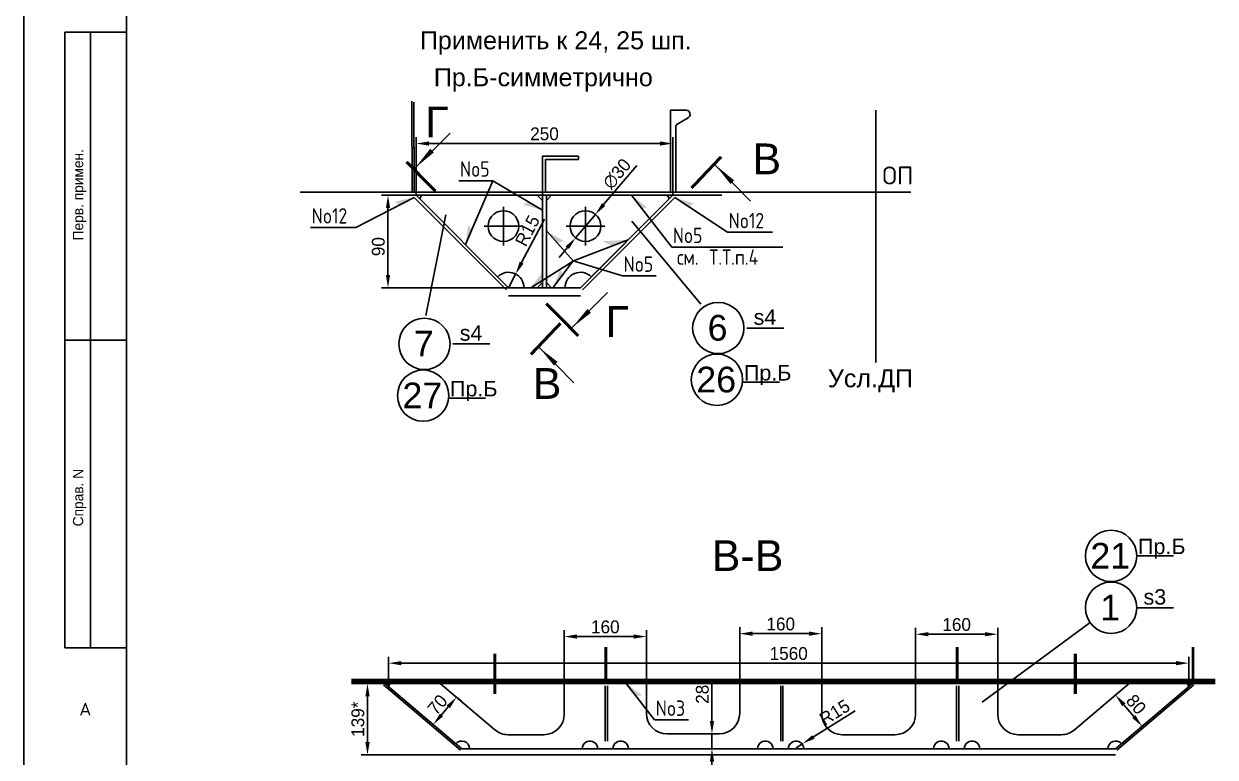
# Model space of a CAD drawing. Header units: millimetres. Extents: x -251843 to -243433, y -86292 to -80352.
# Drawn here: x -251843 to -249520, y -84785 to -83356 of the extents above; entities that cross this region are included whole.
import ezdxf
from ezdxf.enums import TextEntityAlignment as Align
from ezdxf.lldxf.tags import DXFTag

# ---------------------------------------------------------------- set-up
doc = ezdxf.new("R2010")
doc.units = ezdxf.units.MM
for name, color, linetype in [('21-ITEMNO', 7, 'Continuous'), ('Format', 7, 'Continuous'), ('pen_025', 1, 'Continuous'), ('pen_035', 1, 'Continuous'), ('pen_070', 1, 'Continuous')]:
    doc.layers.add(name, color=color, linetype=linetype)
doc.styles.add('2_5', font='txt.shx', dxfattribs={"height": 2.5})
doc.styles.add('3.5', font='txt.shx', dxfattribs={"height": 3.5})
doc.styles.add('style5', font='arial.ttf', dxfattribs={"height": 3})
tags = doc.linetypes.add('DASH2', pattern=[520, 450, -30, 10, -30]).pattern_tags.tags
tags[10:11] = [DXFTag(74, 4), DXFTag(75, 0), DXFTag(340, '0'), DXFTag(46, 1.0), DXFTag(50, 0.0), DXFTag(44, 0.0), DXFTag(45, 0.0)]
tags[8:9] = [DXFTag(74, 4), DXFTag(75, 0), DXFTag(340, '0'), DXFTag(46, 1.0), DXFTag(50, 0.0), DXFTag(44, 0.0), DXFTag(45, 0.0)]
tags[6:7] = [DXFTag(74, 4), DXFTag(75, 0), DXFTag(340, '0'), DXFTag(46, 1.0), DXFTag(50, 0.0), DXFTag(44, 0.0), DXFTag(45, 0.0)]
tags[4:5] = [DXFTag(74, 4), DXFTag(75, 0), DXFTag(340, '0'), DXFTag(46, 1.0), DXFTag(50, 0.0), DXFTag(44, 0.0), DXFTag(45, 0.0)]
tags = doc.linetypes.add('DASH5', pattern=[90, 40, -20, 10, -20]).pattern_tags.tags
tags[10:11] = [DXFTag(74, 4), DXFTag(75, 0), DXFTag(340, '0'), DXFTag(46, 1.0), DXFTag(50, 0.0), DXFTag(44, 0.0), DXFTag(45, 0.0)]
tags[8:9] = [DXFTag(74, 4), DXFTag(75, 0), DXFTag(340, '0'), DXFTag(46, 1.0), DXFTag(50, 0.0), DXFTag(44, 0.0), DXFTag(45, 0.0)]
tags[6:7] = [DXFTag(74, 4), DXFTag(75, 0), DXFTag(340, '0'), DXFTag(46, 1.0), DXFTag(50, 0.0), DXFTag(44, 0.0), DXFTag(45, 0.0)]
tags[4:5] = [DXFTag(74, 4), DXFTag(75, 0), DXFTag(340, '0'), DXFTag(46, 1.0), DXFTag(50, 0.0), DXFTag(44, 0.0), DXFTag(45, 0.0)]
tags = doc.linetypes.add('DASH6', pattern=[10, 5, -5]).pattern_tags.tags
tags[6:7] = [DXFTag(74, 4), DXFTag(75, 0), DXFTag(340, '0'), DXFTag(46, 1.0), DXFTag(50, 0.0), DXFTag(44, 0.0), DXFTag(45, 0.0)]
tags[4:5] = [DXFTag(74, 4), DXFTag(75, 0), DXFTag(340, '0'), DXFTag(46, 1.0), DXFTag(50, 0.0), DXFTag(44, 0.0), DXFTag(45, 0.0)]
doc.dimstyles.new('EAG_DIM_J-8_F-1_N-21_A-16-00_S-0-0_T-0', dxfattribs={"dimtxt": 0.1, "dimasz": 30, "dimexe": 0.18, "dimexo": 0, "dimgap": 0.1, "dimtad": 1, "dimdec": 0, "dimdsep": 46, "dimtxsty": 'Standard', "dimblk1": 'NONE', "dimblk2": 'NONE', "dimsah": 1, "dimcen": 0.09, "dimse1": 1, "dimse2": 1, "dimclrt": 4, "dimadec": 0, "dimazin": 3, "dimtfac": 1, "dimtdec": 4, "dimtix": 1, "dimtofl": 0, "dimtmove": 0, "dimatfit": 1, "dimfxl": 1, "dimtolj": 1, "dimtzin": 0, "dimarcsym": 0})
doc.dimstyles.new('ISO-10', dxfattribs={"dimscale": 10, "dimtxt": 2.5, "dimasz": 2.5, "dimexe": 1.25, "dimexo": 0, "dimtad": 1, "dimdec": 0, "dimtxsty": 'Standard', "dimcen": 2.5, "dimclrd": 7, "dimclre": 7, "dimclrt": 4, "dimadec": 0, "dimazin": 0, "dimtfac": 1, "dimtdec": 0, "dimtmove": 0, "dimatfit": 3, "dimfxl": 1, "dimarcsym": 0})
doc.dimstyles.new('ISO-10(5)', dxfattribs={"dimscale": 10, "dimtxt": 2.5, "dimasz": 2.5, "dimexe": 1.25, "dimexo": 0, "dimtad": 1, "dimdec": 0, "dimlfac": 0.5, "dimtxsty": 'Standard', "dimcen": 2.5, "dimclrd": 7, "dimclre": 7, "dimclrt": 4, "dimadec": 0, "dimazin": 0, "dimtfac": 1, "dimtdec": 0, "dimtmove": 0, "dimatfit": 3, "dimfxl": 1, "dimarcsym": 0})

# ---------------------------------------------------------------- blocks, each defined once
blk = doc.blocks.new('*D82')
at = {"layer": '21-ITEMNO', "color": 0, "linetype": 'Continuous', "lineweight": -2}
blk.add_line((-249974.5, -84677.6), (-249764.3, -84522.5), dxfattribs=at)
at = {"layer": 'Defpoints', "color": 0, "linetype": 'Continuous'}
for p in [(-249764.3, -84522.5), (-249764.3, -84522.5), (-249974.5, -84677.6)]:
    blk.add_point(p, dxfattribs=at)
blk = doc.blocks.new('_NONE')
blk = doc.blocks.new('*D106')
at = {"color": 7, "lineweight": -2}
for p, q in [((-251063.5, -83690), (-251145.7, -83690)), ((-251133.2, -83715), (-251133.2, -83845)), ((-250898.1, -83870), (-251145.7, -83870))]:
    blk.add_line(p, q, dxfattribs=at)
at = {"color": 7}
for points in [[(-251137.4, -83715), (-251129.1, -83715), (-251133.2, -83690)], [(-251137.4, -83845), (-251129.1, -83845), (-251133.2, -83870)]]:
    blk.add_solid(points, dxfattribs=at)
at = {"layer": 'Defpoints', "color": 0}
for p in [(-251063.5, -83690), (-251133.2, -83870), (-250898.1, -83870)]:
    blk.add_point(p, dxfattribs=at)
at = {"color": 4, "insert": (-251152, -83790), "char_height": 25, "attachment_point": 5, "rotation": 90}
blk.add_mtext('90', dxfattribs=at)
blk = doc.blocks.new('*D113')
at = {"color": 7, "lineweight": -2}
for p, q in [((-250648.3, -83631.7), (-250712.8, -83708.1)), ((-250767.4, -83772.8), (-250728.9, -83727.2)), ((-250783.5, -83791.9), (-250799.6, -83811))]:
    blk.add_line(p, q, dxfattribs=at)
at = {"color": 7}
for points in [[(-250716, -83705.4), (-250709.6, -83710.8), (-250728.9, -83727.2)], [(-250786.7, -83789.2), (-250780.3, -83794.5), (-250767.4, -83772.8)]]:
    blk.add_solid(points, dxfattribs=at)
at = {"layer": 'Defpoints', "color": 0}
for p in [(-250728.9, -83727.2), (-250767.4, -83772.8)]:
    blk.add_point(p, dxfattribs=at)
at = {"color": 4, "insert": (-250686.8, -83648.2), "char_height": 25, "attachment_point": 5, "rotation": 49.8404}
blk.add_mtext('∅30', dxfattribs=at)
blk = doc.blocks.new('*D114')
at = {"color": 7, "lineweight": -2}
for p, q in [((-250828.3, -83736.3), (-250872.7, -83821.2)), ((-250898.1, -83870), (-250884.3, -83843.4))]:
    blk.add_line(p, q, dxfattribs=at)
at = {"color": 7}
blk.add_solid([(-250876.4, -83819.3), (-250869, -83823.1), (-250884.3, -83843.4)], dxfattribs=at)
at = {"layer": 'Defpoints', "color": 0}
for p in [(-250884.3, -83843.4), (-250898.1, -83870)]:
    blk.add_point(p, dxfattribs=at)
at = {"color": 4, "insert": (-250861.3, -83759), "char_height": 25, "attachment_point": 5, "rotation": 62.421}
blk.add_mtext('R15', dxfattribs=at)
blk = doc.blocks.new('*D105')
at = {"color": 7, "lineweight": -2}
for p, q in [((-251078.1, -83690), (-251078.1, -83576.6)), ((-251053.1, -83589.1), (-250603.1, -83589.1)), ((-250578.1, -83690), (-250578.1, -83576.6))]:
    blk.add_line(p, q, dxfattribs=at)
at = {"color": 7}
for points in [[(-251053.1, -83584.9), (-251053.1, -83593.3), (-251078.1, -83589.1)], [(-250603.1, -83584.9), (-250603.1, -83593.3), (-250578.1, -83589.1)]]:
    blk.add_solid(points, dxfattribs=at)
at = {"layer": 'Defpoints', "color": 0}
for p in [(-250578.1, -83589.1), (-251078.1, -83690), (-250578.1, -83690)]:
    blk.add_point(p, dxfattribs=at)
at = {"color": 4, "insert": (-250828.1, -83570.3), "char_height": 25, "attachment_point": 5}
blk.add_mtext('250', dxfattribs=at)
blk = doc.blocks.new('*D98')
at = {"color": 7, "lineweight": -2}
for p, q in [((-251139.2, -84641.1), (-251185.7, -84641.1)), ((-251173.2, -84755.3), (-251173.2, -84666.1)), ((-250989.4, -84780.3), (-251185.7, -84780.3))]:
    blk.add_line(p, q, dxfattribs=at)
at = {"color": 7}
for points in [[(-251177.3, -84666.1), (-251169, -84666.1), (-251173.2, -84641.1)], [(-251177.3, -84755.3), (-251169, -84755.3), (-251173.2, -84780.3)]]:
    blk.add_solid(points, dxfattribs=at)
at = {"layer": 'Defpoints', "color": 0}
for p in [(-251173.2, -84641.1), (-251139.2, -84641.1), (-250989.4, -84780.3)]:
    blk.add_point(p, dxfattribs=at)
at = {"color": 4, "insert": (-251191.9, -84710.7), "char_height": 25, "attachment_point": 5, "rotation": 90}
blk.add_mtext('139*', dxfattribs=at)
blk = doc.blocks.new('*D102')
at = {"color": 7, "lineweight": -2}
for p, q in [((-250789.5, -84640.9), (-250789.5, -84537.2)), ((-250629.5, -84640.9), (-250629.5, -84537.2)), ((-250764.5, -84549.7), (-250654.5, -84549.7))]:
    blk.add_line(p, q, dxfattribs=at)
at = {"color": 7}
for points in [[(-250764.5, -84545.5), (-250764.5, -84553.8), (-250789.5, -84549.7)], [(-250654.5, -84545.5), (-250654.5, -84553.8), (-250629.5, -84549.7)]]:
    blk.add_solid(points, dxfattribs=at)
at = {"layer": 'Defpoints', "color": 0}
for p in [(-250629.5, -84549.7), (-250789.5, -84640.9), (-250629.5, -84640.9)]:
    blk.add_point(p, dxfattribs=at)
at = {"color": 4, "insert": (-250709.5, -84530.9), "char_height": 25, "attachment_point": 5}
blk.add_mtext('160', dxfattribs=at)
blk = doc.blocks.new('*D103')
at = {"color": 7, "lineweight": -2}
for p, q in [((-250447.5, -84640.9), (-250447.5, -84531.5)), ((-250422.5, -84544), (-250312.5, -84544)), ((-250287.5, -84640.9), (-250287.5, -84531.5))]:
    blk.add_line(p, q, dxfattribs=at)
at = {"color": 7}
for points in [[(-250422.5, -84539.9), (-250422.5, -84548.2), (-250447.5, -84544)], [(-250312.5, -84539.9), (-250312.5, -84548.2), (-250287.5, -84544)]]:
    blk.add_solid(points, dxfattribs=at)
at = {"layer": 'Defpoints', "color": 0}
for p in [(-250287.5, -84544), (-250447.5, -84640.9), (-250287.5, -84640.9)]:
    blk.add_point(p, dxfattribs=at)
at = {"color": 4, "insert": (-250367.5, -84525.3), "char_height": 25, "attachment_point": 5}
blk.add_mtext('160', dxfattribs=at)
blk = doc.blocks.new('*D104')
at = {"color": 7, "lineweight": -2}
for p, q in [((-250104.5, -84640.9), (-250104.5, -84532.6)), ((-250079.5, -84545.1), (-249969.5, -84545.1)), ((-249944.5, -84640.9), (-249944.5, -84532.6))]:
    blk.add_line(p, q, dxfattribs=at)
at = {"color": 7}
for points in [[(-250079.5, -84540.9), (-250079.5, -84549.2), (-250104.5, -84545.1)], [(-249969.5, -84540.9), (-249969.5, -84549.2), (-249944.5, -84545.1)]]:
    blk.add_solid(points, dxfattribs=at)
at = {"layer": 'Defpoints', "color": 0}
for p in [(-249944.5, -84545.1), (-250104.5, -84640.9), (-249944.5, -84640.9)]:
    blk.add_point(p, dxfattribs=at)
at = {"color": 4, "insert": (-250024.5, -84526.3), "char_height": 25, "attachment_point": 5}
blk.add_mtext('160', dxfattribs=at)
blk = doc.blocks.new('*D84')
at = {"color": 7, "lineweight": -2}
for p, q in [((-249717, -84665.4), (-249705.2, -84655.4)), ((-249698.6, -84682.5), (-249679.2, -84705.4)), ((-249665.2, -84726.4), (-249653.5, -84716.4))]:
    blk.add_line(p, q, dxfattribs=at)
at = {"color": 7}
for points in [[(-249695.4, -84679.8), (-249701.8, -84685.2), (-249714.8, -84663.5)], [(-249676, -84702.7), (-249682.4, -84708.1), (-249663, -84724.5)]]:
    blk.add_solid(points, dxfattribs=at)
at = {"layer": 'Defpoints', "color": 0}
for p in [(-249717, -84665.4), (-249665.2, -84726.4), (-249663, -84724.5)]:
    blk.add_point(p, dxfattribs=at)
at = {"color": 4, "insert": (-249674.6, -84681.8), "char_height": 25, "attachment_point": 5, "rotation": 310.3156}
blk.add_mtext('80', dxfattribs=at)
blk = doc.blocks.new('*D85')
at = {"color": 7, "lineweight": -2}
for p, q in [((-251001.4, -84666.2), (-250990.1, -84675.8)), ((-251028.7, -84702.1), (-251015.8, -84686.8)), ((-251046.7, -84719.6), (-251035.4, -84729.2))]:
    blk.add_line(p, q, dxfattribs=at)
at = {"color": 7}
for points in [[(-251019, -84684.1), (-251012.6, -84689.5), (-250999.6, -84667.7)], [(-251031.9, -84699.4), (-251025.6, -84704.8), (-251044.9, -84721.1)]]:
    blk.add_solid(points, dxfattribs=at)
at = {"layer": 'Defpoints', "color": 0}
for p in [(-251001.4, -84666.2), (-250999.6, -84667.7), (-251046.7, -84719.6)]:
    blk.add_point(p, dxfattribs=at)
at = {"color": 4, "insert": (-251036.6, -84682.3), "char_height": 25, "attachment_point": 5, "rotation": 49.6845}
blk.add_mtext('70', dxfattribs=at)
blk = doc.blocks.new('*D86')
at = {"color": 7, "lineweight": -2}
for p, q in [((-250501.6, -84714.2), (-250501.6, -84635.1)), ((-250506.7, -84739.2), (-250489.1, -84739.2)), ((-250501.6, -84768.2), (-250501.6, -84739.2)), ((-250506.7, -84768.2), (-250489.1, -84768.2)), ((-250501.6, -84793.2), (-250501.6, -84818.2))]:
    blk.add_line(p, q, dxfattribs=at)
at = {"color": 7}
for points in [[(-250505.7, -84714.2), (-250497.4, -84714.2), (-250501.6, -84739.2)], [(-250505.7, -84793.2), (-250497.4, -84793.2), (-250501.6, -84768.2)]]:
    blk.add_solid(points, dxfattribs=at)
at = {"layer": 'Defpoints', "color": 0}
for p in [(-250506.7, -84739.2), (-250506.7, -84768.2), (-250501.6, -84768.2)]:
    blk.add_point(p, dxfattribs=at)
at = {"color": 4, "insert": (-250520.3, -84662.1), "char_height": 25, "attachment_point": 5, "rotation": 90}
blk.add_mtext('28', dxfattribs=at)
blk = doc.blocks.new('*D87')
at = {"color": 7, "lineweight": -2}
for p, q in [((-250222.3, -84694.6), (-250303.7, -84745.2)), ((-250337.6, -84766.3), (-250325, -84758.4))]:
    blk.add_line(p, q, dxfattribs=at)
at = {"color": 7}
blk.add_solid([(-250305.9, -84741.7), (-250301.5, -84748.8), (-250325, -84758.4)], dxfattribs=at)
at = {"layer": 'Defpoints', "color": 0}
for p in [(-250337.6, -84766.3), (-250325, -84758.4)]:
    blk.add_point(p, dxfattribs=at)
at = {"color": 4, "insert": (-250262.3, -84697.4), "char_height": 25, "attachment_point": 5, "rotation": 31.8675}
blk.add_mtext('R15', dxfattribs=at)
blk = doc.blocks.new('*D709')
at = {"color": 7, "lineweight": -2}
for p, q in [((-251131.9, -84647.3), (-251131.9, -84589)), ((-249572.1, -84647.3), (-249572.1, -84589)), ((-251106.9, -84601.5), (-249597.1, -84601.5))]:
    blk.add_line(p, q, dxfattribs=at)
at = {"color": 7}
for points in [[(-251106.9, -84597.4), (-251106.9, -84605.7), (-251131.9, -84601.5)], [(-249597.1, -84597.4), (-249597.1, -84605.7), (-249572.1, -84601.5)]]:
    blk.add_solid(points, dxfattribs=at)
at = {"layer": 'Defpoints', "color": 0}
for p in [(-249572.1, -84601.5), (-251131.9, -84647.3), (-249572.1, -84647.3)]:
    blk.add_point(p, dxfattribs=at)
at = {"color": 4, "insert": (-250352, -84582.8), "char_height": 25, "attachment_point": 5}
blk.add_mtext('1560', dxfattribs=at)

msp = doc.modelspace()

# ---------------------------------------------------------------- linework, layer by layer
at = {"color": 0}
for p, q in [((-251059.2, -83924.1), (-251020.5, -83728.3)), ((-250523.2, -83902.1), (-250658.1, -83740.4)), ((-250772, -83817.8), (-250676.1, -83846.8))]:
    msp.add_line(p, q, dxfattribs=at)
at = {"color": 2}
for p, q in [((-250433.7, -83948.5), (-250361.7, -83948.5)), ((-251006.6, -83979.4), (-250934.6, -83979.4)), ((-250441.9, -84054.3), (-250370, -84054.3)), ((-251014.9, -84085.2), (-250942.9, -84085.2)), ((-249673.5, -84392.6), (-249601.6, -84392.6)), ((-249673.5, -84493.6), (-249601.6, -84493.6))]:
    msp.add_line(p, q, dxfattribs=at)
for points in [[(-251080.3, -83636.6, 0, 10, 0), (-251047.3, -83602.8, 10, 10, 0)], [(-250494.9, -83630.9, 0, 10, 0), (-250462, -83664.4, 10, 10, 0)], [(-250774.1, -83947.5, 0, 10, 0), (-250740.9, -83915.1, 10, 10, 0)], [(-250837.7, -83987.3, 0, 10, 0), (-250806.1, -84018, 10, 10, 0)]]:
    msp.add_lwpolyline(points, format="xyseb", dxfattribs=at)
at = {"color": 2, "const_width": 6}
for points in [[(-250541.5, -83675.8), (-250483.8, -83615.1)], [(-251097.1, -83624.8), (-251040.9, -83681.7)], [(-250824.6, -83900.7), (-250762.2, -83963.9)], [(-250854.6, -84000), (-250796.9, -83939.3)]]:
    msp.add_lwpolyline(points, dxfattribs=at)
at = {"color": 2}
for centre in [(-250489.2, -83948.5), (-251062.1, -83979.5), (-250491.8, -84049.4), (-251064.7, -84080.3), (-249723.5, -84392.6), (-249723.5, -84493.6)]:
    msp.add_circle(centre, 50, dxfattribs=at)
at = {"layer": 'Format', "color": 0}
for p, q in [((-251843.2, -80351.9), (-251843.2, -86291.9)), ((-251643.2, -80401.9), (-251643.2, -86241.9)), ((-251763.2, -83371.9), (-251763.2, -84571.9)), ((-251643.2, -83371.9), (-251763.2, -83371.9)), ((-251713.2, -83371.9), (-251713.2, -84571.9)), ((-251643.2, -83971.9), (-251763.2, -83971.9)), ((-251643.2, -84571.9), (-251763.2, -84571.9))]:
    msp.add_line(p, q, dxfattribs=at)
at = {"layer": 'Format', "color": 0, "linetype": 'Continuous'}
for p, q in [((-250929, -83661.5), (-250995, -83661.5)), ((-251284, -83752.7), (-251196.1, -83752.7)), ((-250383.3, -83762), (-250471.2, -83762)), ((-250363.5, -83790.8), (-250580.1, -83790.8)), ((-250610.1, -83846.8), (-250676.1, -83846.8)), ((-250547.4, -84712), (-250613.4, -84712))]:
    msp.add_line(p, q, dxfattribs=at)
at = {"layer": 'Format', "color": 0, "linetype": 'Continuous', "ltscale": 5}
for p, q in [((-250929, -83661.5), (-250982.1, -83786)), ((-250929, -83661.5), (-250832.1, -83718.9)), ((-251196.1, -83752.7), (-251082.4, -83694.2)), ((-250580.1, -83790.8), (-250658.7, -83690)), ((-250471.2, -83762), (-250573.9, -83694.2)), ((-250772.2, -83817.7), (-250823, -83760.3)), ((-250771.5, -83817.9), (-250665.1, -83776.6)), ((-250772.4, -83818), (-250854.9, -83870)), ((-250772.1, -83817.9), (-250811.9, -83870)), ((-250613.4, -84712), (-250668.8, -84640.9))]:
    msp.add_line(p, q, dxfattribs=at)
at = {"layer": 'Format', "color": 0, "linetype": 'ByBlock'}
for points in [[(-251111.2, -83709.2), (-251120.2, -83702.3), (-251082.4, -83694.2)], [(-250860, -83702.2), (-250869.4, -83708.5), (-250832.1, -83718.9)], [(-250638.9, -83715.7), (-250627.8, -83713.2), (-250658.7, -83690)], [(-250546.8, -83712.1), (-250537.1, -83706.2), (-250573.9, -83694.2)], [(-250969.4, -83756.2), (-250977, -83747.7), (-250982.1, -83786)], [(-250803.2, -83782.7), (-250789.9, -83779), (-250823, -83760.3)], [(-250696, -83788.5), (-250715.7, -83779.5), (-250665.1, -83776.6)], [(-250829.8, -83854.2), (-250832.1, -83839.5), (-250854.9, -83870)], [(-250792.1, -83844.3), (-250797.2, -83834.2), (-250811.9, -83870)], [(-250649, -84666.6), (-250637.9, -84664.1), (-250668.8, -84640.9)]]:
    msp.add_solid(points, dxfattribs=at)
at = {"layer": 'pen_025', "color": 0, "linetype": 'DASH5'}
for p, q in [((-251086.1, -83684), (-251086.6, -83506.4)), ((-251082.1, -83684), (-251082.6, -83508.2)), ((-251082.1, -83684), (-250482.1, -83684)), ((-251082.1, -83690), (-250482.1, -83690)), ((-250908.1, -83787.5), (-250908.1, -83712.5)), ((-250748.1, -83787.5), (-250748.1, -83712.5)), ((-250945.6, -83750), (-250870.6, -83750)), ((-250785.6, -83750), (-250710.6, -83750)), ((-250926.5, -84583.5), (-250926.5, -84661.1)), ((-250923.5, -84583.5), (-250923.5, -84661.1)), ((-250709.5, -84570.2), (-250709.5, -84637.8)), ((-250707.5, -84570.2), (-250707.5, -84637.8)), ((-250024.5, -84570.2), (-250024.5, -84637.8)), ((-250022.5, -84570.2), (-250022.5, -84637.8)), ((-249794.5, -84583.5), (-249794.5, -84661.1)), ((-249791.5, -84583.5), (-249791.5, -84661.1)), ((-249564.5, -84570.2), (-249564.5, -84637.8)), ((-249562.5, -84570.2), (-249562.5, -84637.8)), ((-251204.5, -84633.5), (-249520.5, -84633.5)), ((-251204.5, -84636.6), (-249520.5, -84636.6)), ((-251204.5, -84639.2), (-249520.5, -84639.2)), ((-251204.5, -84640.9), (-249520.5, -84640.9))]:
    msp.add_line(p, q, dxfattribs=at)
at = {"layer": 'pen_025', "color": 0, "linetype": 'DASH2'}
for p, q in [((-250182.1, -84015.5), (-250182.1, -83524)), ((-251304.3, -83684), (-250113.9, -83684))]:
    msp.add_line(p, q, dxfattribs=at)
at = {"layer": 'pen_025', "color": 0, "linetype": 'Continuous'}
msp.add_line((-250832.1, -83700), (-250832.1, -83668), dxfattribs=at)
at = {"layer": 'pen_025', "color": 0, "linetype": 'DASH6'}
for points in [[(-250582.1, -83684, 0), (-250572.1, -83684, 0), (-250572.1, -83557.4, 0), (-250571.7, -83554.6, 0), (-250570.3, -83552.2, 0), (-250568.1, -83550.4, 0), (-250548.1, -83538.9, 0), (-250545.6, -83536.6, 0), (-250544.3, -83533.4, 0), (-250544.4, -83529.9, 0), (-250546, -83526.8, 0), (-250548.8, -83524.7, 0), (-250552.1, -83524, 0), (-250582.1, -83524, 0), (-250582.1, -83684, 0)], [(-250832.1, -83684, 0), (-250826.1, -83684, 0), (-250826.1, -83620, 0), (-250762.1, -83620, 0), (-250762.1, -83614, 0), (-250832.1, -83614, 0), (-250832.1, -83684, 0)]]:
    msp.add_polyline3d(points, dxfattribs=at)
at = {"layer": 'pen_035', "color": 0, "linetype": 'Continuous'}
for p, q in [((-251082.4, -83694.2), (-250902.4, -83874.2)), ((-251078.1, -83690), (-250898.1, -83870)), ((-250832.1, -83870), (-250832.1, -83690)), ((-250824.1, -83870), (-250824.1, -83690)), ((-250758.1, -83870), (-250578.1, -83690)), ((-250753.9, -83874.2), (-250573.9, -83694.2)), ((-250898.1, -83870), (-250758.1, -83870)), ((-250842.1, -83870), (-250832.1, -83860)), ((-250824.1, -83860), (-250814.1, -83870)), ((-250898.1, -83886), (-250758.1, -83886)), ((-251141.7, -84644), (-250991.7, -84771.2)), ((-251139.2, -84641.1), (-250989.2, -84768.4)), ((-250709.5, -84645.7), (-250709.5, -84753.2)), ((-250705.5, -84645.7), (-250705.5, -84753.2)), ((-250367.5, -84645.7), (-250367.5, -84753.2)), ((-250363.5, -84645.7), (-250363.5, -84753.2)), ((-250024.5, -84645.7), (-250024.5, -84753.2)), ((-250020.5, -84645.7), (-250020.5, -84753.2)), ((-249714.7, -84768.4), (-249564.7, -84641.1)), ((-249712.3, -84771.2), (-249562.3, -84644)), ((-250829.5, -84740.9), (-250898.8, -84740.9)), ((-250487.5, -84739.2), (-250589.5, -84739.2)), ((-250144.5, -84740.9), (-250247.5, -84740.9)), ((-249820.7, -84740.9), (-249904.5, -84740.9)), ((-250989.5, -84768.2), (-249714.5, -84768.2)), ((-250974.5, -84768.2), (-249729.5, -84768.2)), ((-250989.5, -84780.3), (-249714.5, -84780.3))]:
    msp.add_line(p, q, dxfattribs=at)
for points in [[(-250832.1, -83700, 0), (-250842.1, -83690, 0), (-251068.1, -83690, 0), (-251071.1, -83697, 0)], [(-250736.9, -83848.8, 0), (-250585.2, -83697, 0), (-250588.1, -83690, 0), (-250814.1, -83690, 0), (-250824.1, -83700, 0)], [(-250908.1, -83720, 0), (-250914.8, -83720.7, 0), (-250921.2, -83722.9, 0), (-250926.8, -83726.5, 0), (-250931.6, -83731.3, 0), (-250935.2, -83737, 0), (-250937.4, -83743.3, 0), (-250938.1, -83750, 0), (-250937.4, -83756.6, 0), (-250935.2, -83763, 0), (-250931.6, -83768.7, 0), (-250926.8, -83773.4, 0), (-250921.2, -83777, 0), (-250914.8, -83779.2, 0), (-250908.1, -83780, 0), (-250901.5, -83779.2, 0), (-250895.1, -83777, 0), (-250889.4, -83773.4, 0), (-250884.7, -83768.7, 0), (-250881.1, -83763, 0), (-250878.9, -83756.6, 0), (-250878.1, -83750, 0), (-250878.9, -83743.3, 0), (-250881.1, -83737, 0), (-250884.7, -83731.3, 0), (-250889.4, -83726.5, 0), (-250895.1, -83722.9, 0), (-250901.5, -83720.7, 0), (-250908.1, -83720, 0)], [(-250748.1, -83720, 0), (-250754.8, -83720.7, 0), (-250761.2, -83722.9, 0), (-250766.8, -83726.5, 0), (-250771.6, -83731.3, 0), (-250775.2, -83737, 0), (-250777.4, -83743.3, 0), (-250778.1, -83750, 0), (-250777.4, -83756.6, 0), (-250775.2, -83763, 0), (-250771.6, -83768.7, 0), (-250766.8, -83773.4, 0), (-250761.2, -83777, 0), (-250754.8, -83779.2, 0), (-250748.1, -83780, 0), (-250741.5, -83779.2, 0), (-250735.1, -83777, 0), (-250729.4, -83773.4, 0), (-250724.7, -83768.7, 0), (-250721.1, -83763, 0), (-250718.9, -83756.6, 0), (-250718.1, -83750, 0), (-250718.9, -83743.3, 0), (-250721.1, -83737, 0), (-250724.7, -83731.3, 0), (-250729.4, -83726.5, 0), (-250735.1, -83722.9, 0), (-250741.5, -83720.7, 0), (-250748.1, -83720, 0)], [(-250924.6, -84731.4, 0), (-251031.3, -84640.9, 0), (-251129.5, -84640.9, 0), (-251131.9, -84647.3, 0), (-251000.9, -84758.4, 0)], [(-250629.5, -84699.2, 0), (-250629.5, -84640.9, 0), (-250789.5, -84640.9, 0), (-250789.5, -84700.9, 0)], [(-250287.5, -84700.9, 0), (-250287.5, -84640.9, 0), (-250447.5, -84640.9, 0), (-250447.5, -84699.2, 0)], [(-249944.5, -84700.9, 0), (-249944.5, -84640.9, 0), (-250104.5, -84640.9, 0), (-250104.5, -84700.9, 0)], [(-249703.1, -84758.4, 0), (-249572.1, -84647.3, 0), (-249574.5, -84640.9, 0), (-249688.1, -84640.9, 0), (-249794.8, -84731.4, 0)], [(-250754.5, -84768.2, 0), (-250754.1, -84764.6, 0), (-250752.8, -84761.2, 0), (-250750.7, -84758.2, 0), (-250748, -84755.8, 0), (-250744.8, -84754.1, 0), (-250741.3, -84753.3, 0), (-250737.7, -84753.3, 0), (-250734.2, -84754.1, 0), (-250731, -84755.8, 0), (-250728.3, -84758.2, 0), (-250726.2, -84761.2, 0), (-250724.9, -84764.6, 0), (-250724.5, -84768.2, 0)], [(-250694.5, -84768.2, 0), (-250694.1, -84764.6, 0), (-250692.8, -84761.2, 0), (-250690.7, -84758.2, 0), (-250688, -84755.8, 0), (-250684.8, -84754.1, 0), (-250681.3, -84753.3, 0), (-250677.7, -84753.3, 0), (-250674.2, -84754.1, 0), (-250671, -84755.8, 0), (-250668.3, -84758.2, 0), (-250666.2, -84761.2, 0), (-250664.9, -84764.6, 0), (-250664.5, -84768.2, 0)], [(-250412.5, -84768.2, 0), (-250412.1, -84764.6, 0), (-250410.8, -84761.2, 0), (-250408.7, -84758.2, 0), (-250406, -84755.8, 0), (-250402.8, -84754.1, 0), (-250399.3, -84753.3, 0), (-250395.7, -84753.3, 0), (-250392.2, -84754.1, 0), (-250389, -84755.8, 0), (-250386.3, -84758.2, 0), (-250384.2, -84761.2, 0), (-250382.9, -84764.6, 0), (-250382.5, -84768.2, 0)], [(-250352.5, -84768.2, 0), (-250352.1, -84764.6, 0), (-250350.8, -84761.2, 0), (-250348.7, -84758.2, 0), (-250346, -84755.8, 0), (-250342.8, -84754.1, 0), (-250339.3, -84753.3, 0), (-250335.7, -84753.3, 0), (-250332.2, -84754.1, 0), (-250329, -84755.8, 0), (-250326.3, -84758.2, 0), (-250324.2, -84761.2, 0), (-250322.9, -84764.6, 0), (-250322.5, -84768.2, 0)], [(-250069.5, -84768.2, 0), (-250069.1, -84764.6, 0), (-250067.8, -84761.2, 0), (-250065.7, -84758.2, 0), (-250063, -84755.8, 0), (-250059.8, -84754.1, 0), (-250056.3, -84753.3, 0), (-250052.7, -84753.3, 0), (-250049.2, -84754.1, 0), (-250046, -84755.8, 0), (-250043.3, -84758.2, 0), (-250041.2, -84761.2, 0), (-250039.9, -84764.6, 0), (-250039.5, -84768.2, 0)], [(-250009.5, -84768.2, 0), (-250009.1, -84764.6, 0), (-250007.8, -84761.2, 0), (-250005.7, -84758.2, 0), (-250003, -84755.8, 0), (-249999.8, -84754.1, 0), (-249996.3, -84753.3, 0), (-249992.7, -84753.3, 0), (-249989.2, -84754.1, 0), (-249986, -84755.8, 0), (-249983.3, -84758.2, 0), (-249981.2, -84761.2, 0), (-249979.9, -84764.6, 0), (-249979.5, -84768.2, 0)]]:
    msp.add_polyline3d(points, dxfattribs=at)
for centre, radius, start, end in [((-250898.1, -83870), 30, 67.5001, 134.9998), ((-250898.1, -83870), 30, 0.0001, 67.5001), ((-250758.1, -83870), 30, 112.5001, 180), ((-250758.1, -83870), 30, 44.9998, 112.5001), ((-250829.5, -84700.9), 40, 270, 0), ((-250589.5, -84699.2), 40, 180, 270), ((-250487.5, -84699.2), 40, 270, 0), ((-250247.5, -84700.9), 40, 180, 270), ((-250144.5, -84700.9), 40, 270, 0), ((-249904.5, -84700.9), 40, 180, 270), ((-250898.8, -84700.9), 40, 229.6844, 270), ((-249820.7, -84700.9), 40, 270.0003, 310.3158), ((-250989.5, -84768.2), 15, 69.8429, 139.6851), ((-250989.5, -84768.2), 15, 359.9998, 69.8429), ((-249714.5, -84768.2), 15, 110.1577, 179.9988), ((-249714.5, -84768.2), 15, 40.3163, 110.1577)]:
    msp.add_arc(centre, radius, start, end, dxfattribs=at)
at = {"layer": 'pen_070', "color": 0, "linetype": 'Continuous'}
for p, q in [((-251083, -83639), (-251011.9, -83568.7)), ((-250482.3, -83615.9), (-250539.3, -83672.1)), ((-251097.1, -83624.8), (-251040.9, -83681.7)), ((-250496.6, -83630), (-250426.3, -83701.1)), ((-250776.2, -83949.7), (-250705.1, -83879.4)), ((-250762.2, -83963.9), (-250818.4, -83907)), ((-250855.1, -83998.1), (-250798.2, -83941.9)), ((-250840.9, -83984.1), (-250770.6, -84055.2))]:
    msp.add_line(p, q, dxfattribs=at)
for points in [[(-251082.1, -83684, 0), (-251082.6, -83514.8, 0), (-251082.6, -83508.2, 0)], [(-250482.1, -83684, 0), (-251068.4, -83684, 0), (-251082.1, -83684, 0)]]:
    msp.add_polyline3d(points, dxfattribs=at)

# ---------------------------------------------------------------- texts
at = {"layer": 'Format', "color": 0}
for s, p in [('Перв. примен.', (-251727.4, -83777.7)), ('Справ. N', (-251727.4, -84334.9))]:
    msp.add_text(s, height=20, rotation=90, dxfattribs=at).set_placement(p)
at = {"layer": 'Format', "color": 0, "style": '2_5', "width": 0.8}
for s, p in [('No5', (-250992.8, -83662.8)), ('No12', (-251281.8, -83754)), ('No12', (-250469, -83763.3)), ('No5', (-250577.9, -83792.1)), ('см. Т.Т.п.4', (-250569.6, -83834.5)), ('No5', (-250673.8, -83848.1)), ('No3', (-250611.1, -84713.3))]:
    msp.add_text(s, height=30, dxfattribs=at).set_placement(p, align=Align.BOTTOM_LEFT)
at = {"layer": 'Format', "color": 0}
for s, height, style, p in [('ОП', 35, '3.5', (-250169.6, -83679.4)), ('A', 25, '2_5', (-251735.1, -84711))]:
    msp.add_text(s, height=height, dxfattribs=dict(at, style=style)).set_placement(p, align=Align.BOTTOM_LEFT)
at = {"layer": 'pen_035', "color": 0, "linetype": 'Continuous', "style": 'style5'}
for s, height, p in [('Применить к 24, 25 шп.', 35, (-251071.1, -83416)), ('Пр.Б-симметрично', 35, (-251043.9, -83488)), ('Г', 60, (-251061, -83595)), ('В', 60, (-250422.6, -83667)), ('Г', 60, (-250708.9, -83983.9)), ('В', 60, (-250851.1, -84104.6)), ('Усл.ДП', 35, (-250275.5, -84074.5)), ('В-В', 60, (-250502.1, -84440))]:
    msp.add_text(s, height=height, dxfattribs=at).set_placement(p, align=Align.BOTTOM_LEFT)
for s, p in [('s4', (-250398.3, -83912.3)), ('s4', (-250971.2, -83943.3)), ('Пр.Б', (-250393, -84020.8)), ('Пр.Б', (-250966, -84051.7)), ('Пр.Б', (-249624.6, -84359.1)), ('s3', (-249638.1, -84457.4))]:
    msp.add_text(s, height=30, dxfattribs=at).set_placement(p, align=Align.TOP_CENTER)
for s, p in [('6', (-250490.7, -83948.1)), ('7', (-251063.6, -83979)), ('26', (-250493.3, -84048.9)), ('27', (-251066.2, -84079.9)), ('21', (-249725, -84392.2)), ('1', (-249725, -84493.2))]:
    msp.add_text(s, height=50, dxfattribs=at).set_placement(p, align=Align.MIDDLE_CENTER)

# ---------------------------------------------------------------- dimensions: what is measured, and where the dimension line sits
at = {"color": 0}
for base, p1, p2, dimstyle, picture, middle in [((-250578.1, -83589.1), (-251078.1, -83690), (-250578.1, -83690), 'ISO-10(5)', '*D105', (-250828.1, -83570.3)), ((-250629.5, -84549.7), (-250789.5, -84640.9), (-250629.5, -84640.9), 'ISO-10', '*D102', (-250709.5, -84530.9)), ((-250287.5, -84544), (-250447.5, -84640.9), (-250287.5, -84640.9), 'ISO-10', '*D103', (-250367.5, -84525.3)), ((-249944.5, -84545.1), (-250104.5, -84640.9), (-249944.5, -84640.9), 'ISO-10', '*D104', (-250024.5, -84526.3))]:
    dim = msp.add_linear_dim(base=base, p1=p1, p2=p2, dimstyle=dimstyle, dxfattribs=at)
    dim.commit()
    dim.dimension.update_dxf_attribs({"geometry": picture, "text_midpoint": middle})
dim = msp.add_diameter_dim_2p(p1=(-250767.4, -83772.8), p2=(-250728.9, -83727.2), dimstyle='ISO-10(5)', dxfattribs=at)
dim.commit()
dim.dimension.update_dxf_attribs({"geometry": '*D113', "text_midpoint": (-250672.5, -83660.3)})
dim = msp.add_linear_dim(base=(-251133.2, -83870), p1=(-251063.5, -83690), p2=(-250898.1, -83870), angle=90, dimstyle='ISO-10(5)', dxfattribs=at)
dim.commit()
dim.dimension.update_dxf_attribs({"geometry": '*D106', "text_midpoint": (-251133.2, -83790), "dimtype": 160})
for center, mpoint, dimstyle, picture, middle in [((-250898.1, -83870), (-250884.3, -83843.4), 'ISO-10(5)', '*D114', (-250861.3, -83759)), ((-250337.6, -84766.3), (-250325, -84758.4), 'ISO-10', '*D87', (-250262.3, -84697.4))]:
    dim = msp.add_radius_dim(center=center, mpoint=mpoint, dimstyle=dimstyle, dxfattribs=at)
    dim.commit()
    dim.dimension.update_dxf_attribs({"geometry": picture, "text_midpoint": middle})
at = {"color": 2}
dim = msp.add_linear_dim(base=(-249572.1, -84601.5), p1=(-251131.9, -84647.3), p2=(-249572.1, -84647.3), dimstyle='ISO-10', dxfattribs=at)
dim.commit()
dim.dimension.update_dxf_attribs({"geometry": '*D709', "text_midpoint": (-250352, -84582.8)})
at = {"color": 0}
dim = msp.add_linear_dim(base=(-250501.6, -84768.2), p1=(-250506.7, -84739.2), p2=(-250506.7, -84768.2), angle=90, text='28', dimstyle='ISO-10', dxfattribs=at)
dim.commit()
dim.dimension.update_dxf_attribs({"geometry": '*D86', "text_midpoint": (-250501.6, -84662.1), "dimtype": 160})
dim = msp.add_linear_dim(base=(-251173.2, -84641.1), p1=(-250989.4, -84780.3), p2=(-251139.2, -84641.1), angle=90, text='<>*', dimstyle='ISO-10', dxfattribs=at)
dim.commit()
dim.dimension.update_dxf_attribs({"geometry": '*D98', "text_midpoint": (-251191.9, -84710.7)})
for p1, p2, distance, picture, middle in [((-251046.7, -84719.6), (-251001.4, -84666.2), -2.4, '*D85', (-251036.6, -84682.3)), ((-249717, -84665.4), (-249665.2, -84726.4), 2.9, '*D84', (-249674.6, -84681.8))]:
    dim = msp.add_aligned_dim(p1=p1, p2=p2, distance=distance, dimstyle='ISO-10', dxfattribs=at)
    dim.commit()
    dim.dimension.update_dxf_attribs({"geometry": picture, "text_midpoint": middle})
at = {"layer": '21-ITEMNO', "color": 0, "linetype": 'Continuous'}
dim = msp.add_linear_dim(base=(-249764.3, -84522.5), p1=(-249974.5, -84677.6), p2=(-249764.3, -84522.5), angle=36.434, text=' ', dimstyle='EAG_DIM_J-8_F-1_N-21_A-16-00_S-0-0_T-0', dxfattribs=at)
dim.commit()
dim.dimension.update_dxf_attribs({"geometry": '*D82', "text_midpoint": (-249864, -84596.1), "dimtype": 161})

doc.saveas('drawing.dxf')
